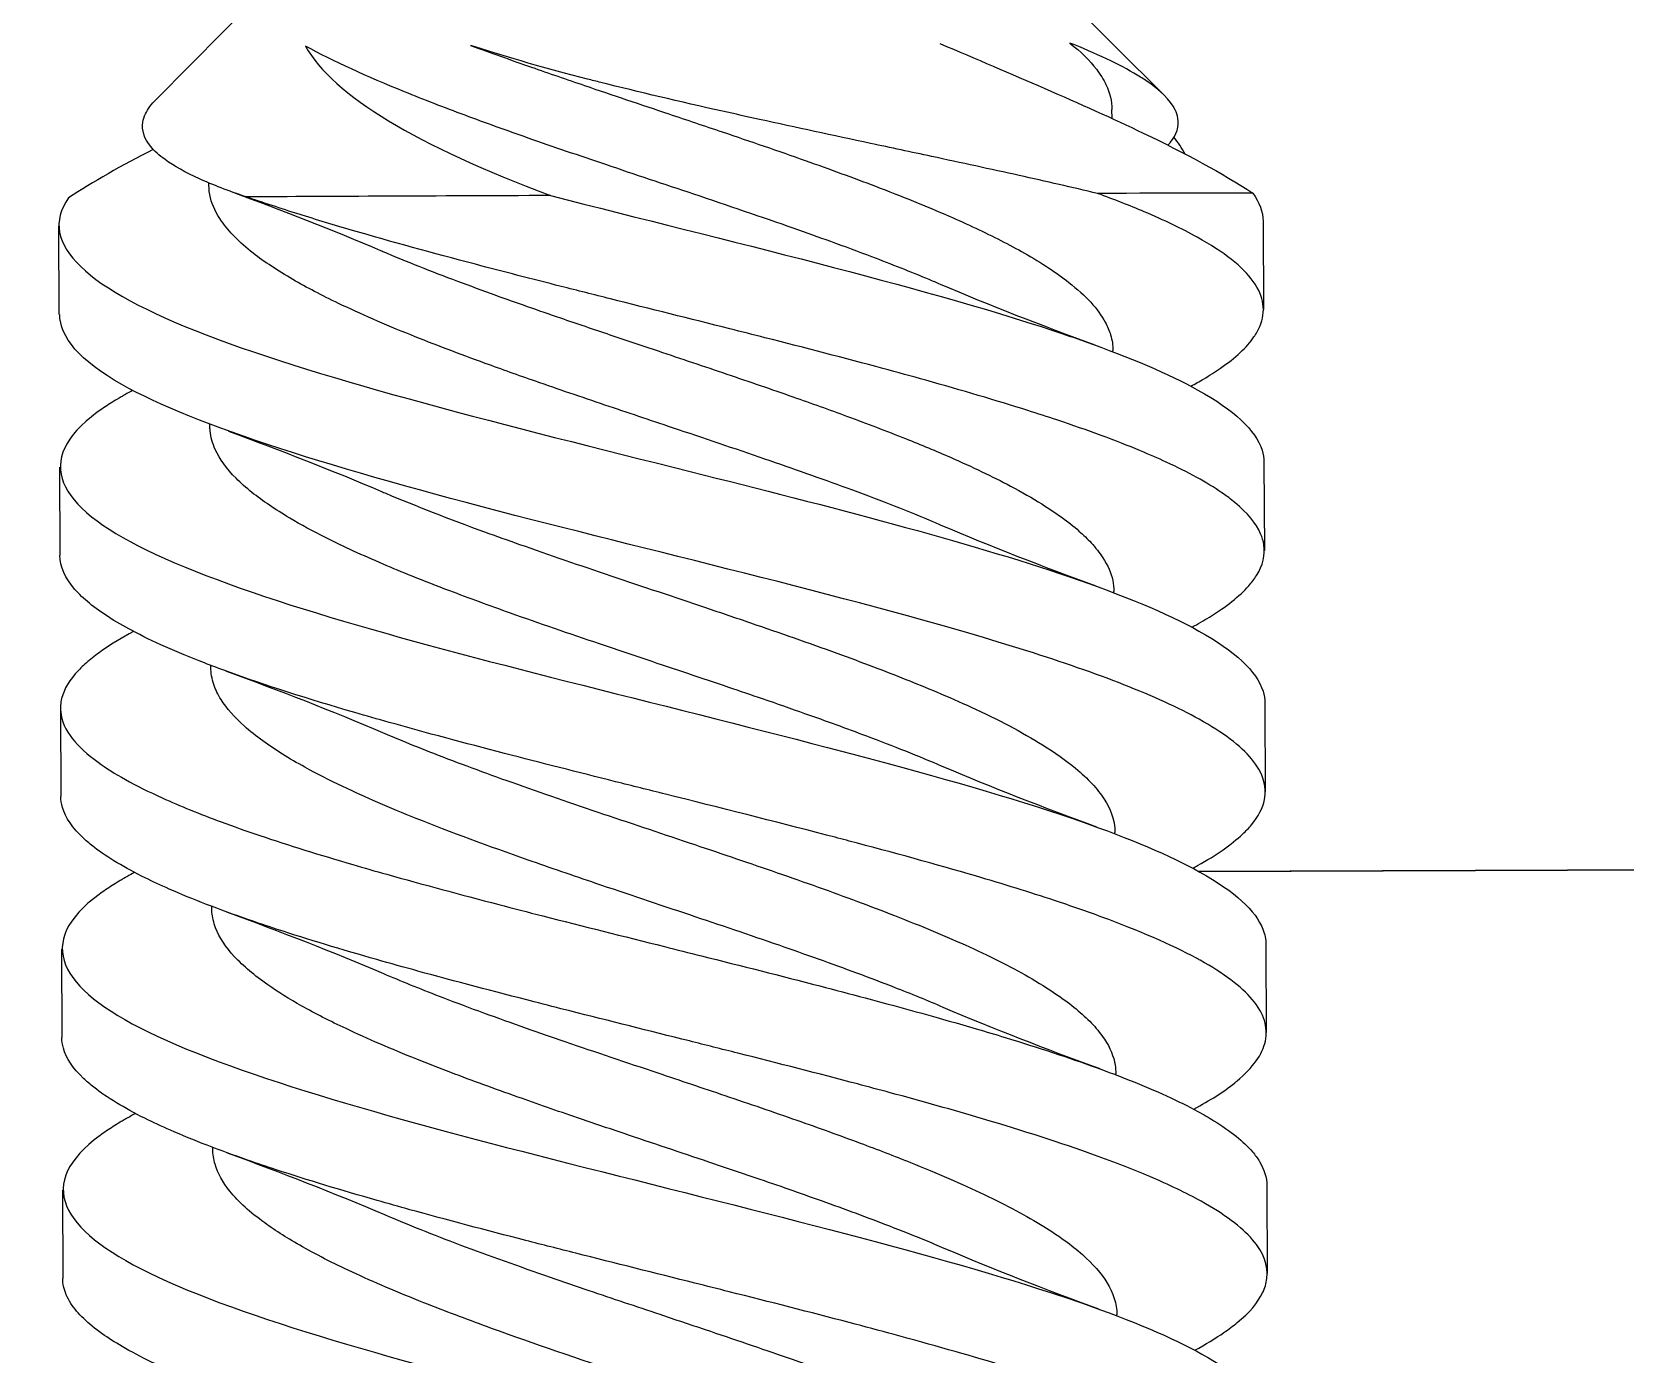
# Model space of a CAD drawing. Header units: millimetres. Extents: x 129 to 6329, y 33 to 3553.
# Drawn here: x 4318.69 to 4345.15, y 3375.15 to 3397.09 of the extents above; entities that cross this region are included whole.
import ezdxf

# ---------------------------------------------------------------- set-up
doc = ezdxf.new("R2010")
doc.units = ezdxf.units.MM
doc.layers.add('vistasIsometricas', color=255, linetype='Continuous')

msp = doc.modelspace()

# ---------------------------------------------------------------- linework, layer by layer
at = {"layer": 'vistasIsometricas', "extrusion": (-0.004614, 0.999989, 7.66e-14)}
for p, q in [((4323.115, 3398.354), (4320.754, 3395.973)), ((4335.115, 3398.402), (4337.493, 3396.043)), ((4336.626, 3395.656), (4336.625, 3395.805)), ((4321.63, 3394.549), (4321.63, 3394.586)), ((4319.133, 3393.869), (4319.139, 3392.405)), ((4339.133, 3393.949), (4339.139, 3392.485)), ((4336.641, 3391.784), (4336.641, 3391.805)), ((4321.646, 3390.549), (4321.646, 3390.578)), ((4319.149, 3389.869), (4319.155, 3388.405)), ((4339.149, 3389.949), (4339.155, 3388.485)), ((4336.657, 3387.784), (4336.657, 3387.805)), ((4321.662, 3386.549), (4321.662, 3386.578)), ((4319.165, 3385.869), (4319.171, 3384.405)), ((4339.165, 3385.949), (4339.171, 3384.485)), ((4322.102, 3383.885), (4322.102, 3383.885)), ((4336.674, 3383.784), (4336.673, 3383.805)), ((4338.052, 3383.166), (4371.602, 3383.281)), ((4338.068, 3383.158), (4364.531, 3383.249)), ((4334.121, 3383.153), (4334.121, 3383.153)), ((4334.15, 3383.145), (4334.15, 3383.145)), ((4321.678, 3382.549), (4321.678, 3382.579)), ((4339.181, 3381.949), (4339.187, 3380.485)), ((4319.181, 3381.869), (4319.187, 3380.405)), ((4336.69, 3379.784), (4336.69, 3379.805)), ((4321.694, 3378.549), (4321.694, 3378.579)), ((4339.197, 3377.949), (4339.203, 3376.485)), ((4319.197, 3377.869), (4319.203, 3376.405)), ((4336.706, 3375.784), (4336.706, 3375.805))]:
    msp.add_line(p, q, dxfattribs=at)
at = {"layer": 'vistasIsometricas'}
for centre, major_axis, ratio, start_param, end_param in [((4336.207, 3393.16), (-0.014, 3), 0.707107, -0.885854, -0.757685), ((4329.131, 3394.378), (10, 0.04), 0.000594, 1.754873, 2.329827), ((4329.131, 3394.378), (10, 0.04), 0.000594, 0.184076, 0.75903)]:
    msp.add_ellipse(centre, major_axis=major_axis, ratio=ratio, start_param=start_param, end_param=end_param, dxfattribs=at)
for points in [[(4323.233, 3396.857), (4323.695, 3396.027), (4325.095, 3395.2), (4327.3, 3394.376)], [(4337.145, 3395.413), (4337.835, 3395.082), (4338.457, 3394.75), (4338.962, 3394.418)], [(4320.706, 3395.142), (4320.179, 3394.874), (4319.702, 3394.605), (4319.3, 3394.337)], [(4322.001, 3394.441), (4322.852, 3394.129), (4323.687, 3393.804), (4324.481, 3393.465)], [(4338.962, 3394.418), (4339.075, 3394.262), (4339.132, 3394.106), (4339.133, 3393.949)], [(4323.349, 3393.997), (4323.35, 3393.997), (4323.35, 3393.997), (4323.35, 3393.997)], [(4336.344, 3391.894), (4335.462, 3392.217), (4334.596, 3392.552), (4333.775, 3392.903)], [(4322.459, 3391.75), (4322.459, 3391.75), (4322.459, 3391.75), (4322.459, 3391.75)], [(4320.363, 3391.142), (4320.32, 3391.118), (4320.277, 3391.095), (4320.235, 3391.071)], [(4321.956, 3390.464), (4322.828, 3390.144), (4323.684, 3389.812), (4324.497, 3389.465)], [(4335.84, 3390.609), (4335.84, 3390.609), (4335.84, 3390.609), (4335.84, 3390.609)], [(4336.23, 3390.473), (4336.23, 3390.473), (4336.23, 3390.473), (4336.23, 3390.473)], [(4336.361, 3387.894), (4335.478, 3388.217), (4334.613, 3388.552), (4333.791, 3388.903)], [(4321.903, 3386.489), (4322.799, 3386.162), (4323.678, 3385.822), (4324.512, 3385.465)], [(4336.376, 3383.895), (4335.494, 3384.217), (4334.629, 3384.552), (4333.807, 3384.903)], [(4322.112, 3383.882), (4322.112, 3383.882), (4322.112, 3383.882), (4322.112, 3383.882)], [(4322.491, 3383.75), (4322.491, 3383.75), (4322.491, 3383.75), (4322.491, 3383.75)], [(4320.396, 3383.142), (4320.352, 3383.118), (4320.309, 3383.095), (4320.268, 3383.072)], [(4321.919, 3382.489), (4322.815, 3382.162), (4323.694, 3381.822), (4324.528, 3381.465)], [(4335.872, 3382.609), (4335.872, 3382.609), (4335.872, 3382.609), (4335.872, 3382.609)], [(4323.398, 3381.997), (4323.398, 3381.997), (4323.398, 3381.997), (4323.398, 3381.997)], [(4336.427, 3379.882), (4335.533, 3380.208), (4334.655, 3380.547), (4333.823, 3380.903)], [(4334.952, 3380.373), (4334.952, 3380.373), (4334.952, 3380.373), (4334.952, 3380.373)], [(4320.412, 3379.142), (4320.368, 3379.118), (4320.325, 3379.095), (4320.284, 3379.072)], [(4321.935, 3378.489), (4322.831, 3378.162), (4323.71, 3377.822), (4324.544, 3377.465)], [(4335.888, 3378.609), (4335.888, 3378.609), (4335.888, 3378.609), (4335.888, 3378.609)], [(4323.414, 3377.997), (4323.414, 3377.997), (4323.414, 3377.997), (4323.414, 3377.997)], [(4336.407, 3375.895), (4335.526, 3376.217), (4334.66, 3376.552), (4333.839, 3376.904)]]:
    msp.add_open_spline(points, degree=3, dxfattribs=at)
for points, knots in [([(4333.775, 3392.903), (4333.714, 3392.93), (4333.652, 3392.956), (4333.287, 3393.108), (4332.969, 3393.234), (4332.416, 3393.444), (4332.188, 3393.528), (4331.757, 3393.684), (4331.555, 3393.756), (4330.807, 3394.019), (4330.247, 3394.209), (4329.192, 3394.563), (4328.703, 3394.726), (4327.783, 3395.037), (4327.352, 3395.183), (4326.573, 3395.456), (4326.223, 3395.582), (4325.534, 3395.838), (4325.197, 3395.968), (4324.255, 3396.351), (4323.701, 3396.603), (4323.233, 3396.857)], [-0.6220952, -0.6220952, -0.6220952, -0.6220952, -0.6097568, -0.6097568, -0.5504939, -0.5504939, -0.5107617, -0.5107617, -0.4768872, -0.4768872, -0.3869125, -0.3869125, -0.3096824, -0.3096824, -0.2402138, -0.2402138, -0.1807953, -0.1807953, -0.1193876, -0.1193876, -0.0000119, -0.0000119, -0.0000119, -0.0000119]), ([(4336.386, 3394.411), (4335.967, 3394.51), (4335.531, 3394.61), (4335.085, 3394.709), (4334.608, 3394.815), (4334.12, 3394.92), (4333.628, 3395.026), (4333.291, 3395.098), (4332.953, 3395.17), (4332.615, 3395.242), (4331.995, 3395.375), (4331.376, 3395.507), (4330.773, 3395.64), (4330.567, 3395.685), (4330.362, 3395.73), (4330.16, 3395.775), (4329.45, 3395.935), (4328.768, 3396.094), (4328.136, 3396.254), (4328.063, 3396.272), (4327.99, 3396.291), (4327.918, 3396.309), (4327.226, 3396.487), (4326.597, 3396.665), (4326.051, 3396.844), (4326.025, 3396.852), (4325.999, 3396.861), (4325.974, 3396.869)], [0.0000019, 0.0000019, 0.0000019, 0.0000019, 0.1209478, 0.1209478, 0.1209478, 0.25, 0.25, 0.25, 0.3381361, 0.3381361, 0.3381361, 0.5, 0.5, 0.5, 0.5553228, 0.5553228, 0.5553228, 0.75, 0.75, 0.75, 0.7725092, 0.7725092, 0.7725092, 0.9896964, 0.9896964, 0.9896964, 1, 1, 1, 1]), ([(4325.974, 3396.869), (4326.301, 3396.748), (4326.639, 3396.628), (4327.274, 3396.406), (4327.569, 3396.305), (4328.329, 3396.046), (4328.799, 3395.889), (4329.565, 3395.632), (4329.86, 3395.533), (4330.622, 3395.275), (4331.083, 3395.117), (4331.933, 3394.816), (4332.323, 3394.674), (4333.13, 3394.366), (4333.54, 3394.201), (4334.227, 3393.901), (4334.515, 3393.766), (4334.916, 3393.561), (4335.047, 3393.491), (4335.455, 3393.259), (4335.703, 3393.097), (4336.19, 3392.715), (4336.393, 3392.495), (4336.551, 3392.204), (4336.58, 3392.135), (4336.628, 3391.978), (4336.641, 3391.892), (4336.641, 3391.805)], [-31.7332136, -31.7332136, -31.7332136, -31.7332136, -31.6761344, -31.6761344, -31.628382, -31.628382, -31.5540788, -31.5540788, -31.5072027, -31.5072027, -31.4324268, -31.4324268, -31.3652411, -31.3652411, -31.2873277, -31.2873277, -31.2239512, -31.2239512, -31.1910028, -31.1910028, -31.1151442, -31.1151442, -31.0119103, -31.0119103, -30.9794384, -30.9794384, -30.9390813, -30.9390813, -30.9390813, -30.9390813]), ([(4333.767, 3396.9), (4334.367, 3396.643), (4334.949, 3396.397), (4336.092, 3395.9), (4336.643, 3395.653), (4337.145, 3395.413)], [0.0000002, 0.0000002, 0.0000002, 0.0000002, 0.1002162, 0.1002162, 0.2073336, 0.2073336, 0.2073336, 0.2073336]), ([(4335.928, 3396.907), (4336.109, 3396.762), (4336.256, 3396.617), (4336.432, 3396.387), (4336.485, 3396.302), (4336.591, 3396.08), (4336.625, 3395.943), (4336.625, 3395.805)], [-31.7328968, -31.7328968, -31.7328968, -31.7328968, -31.6650085, -31.6650085, -31.6253339, -31.6253339, -31.5613083, -31.5613083, -31.5613083, -31.5613083]), ([(4337.555, 3395.212), (4337.568, 3395.226), (4337.58, 3395.241), (4337.592, 3395.255), (4337.701, 3395.391), (4337.742, 3395.526), (4337.719, 3395.661), (4337.712, 3395.708), (4337.697, 3395.754), (4337.674, 3395.8), (4337.596, 3395.962), (4337.429, 3396.124), (4337.188, 3396.286), (4337.16, 3396.305), (4337.131, 3396.323), (4337.101, 3396.342), (4336.813, 3396.522), (4336.434, 3396.702), (4335.992, 3396.882), (4335.971, 3396.89), (4335.95, 3396.899), (4335.928, 3396.907)], [0.3208769, 0.3208769, 0.3208769, 0.3208769, 0.3381361, 0.3381361, 0.3381361, 0.5, 0.5, 0.5, 0.5553228, 0.5553228, 0.5553228, 0.75, 0.75, 0.75, 0.7725092, 0.7725092, 0.7725092, 0.9896964, 0.9896964, 0.9896964, 1, 1, 1, 1]), ([(4322.249, 3394.355), (4321.954, 3394.454), (4321.695, 3394.553), (4321.476, 3394.653), (4321.241, 3394.759), (4321.051, 3394.866), (4320.904, 3394.973), (4320.803, 3395.045), (4320.723, 3395.118), (4320.663, 3395.191), (4320.553, 3395.325), (4320.511, 3395.46), (4320.532, 3395.594), (4320.54, 3395.64), (4320.554, 3395.686), (4320.576, 3395.732), (4320.614, 3395.813), (4320.674, 3395.893), (4320.754, 3395.973)], [0.0000129, 0.0000129, 0.0000129, 0.0000129, 0.1209478, 0.1209478, 0.1209478, 0.25, 0.25, 0.25, 0.3381361, 0.3381361, 0.3381361, 0.5, 0.5, 0.5, 0.5553228, 0.5553228, 0.5553228, 0.6516485, 0.6516485, 0.6516485, 0.6516485]), ([(4319.3, 3394.337), (4318.755, 3393.575), (4319.619, 3392.818), (4321.583, 3392.064), (4323.559, 3391.307), (4326.607, 3390.552), (4329.619, 3389.797), (4331.937, 3389.216), (4334.207, 3388.634), (4335.918, 3388.05), (4336.795, 3387.75), (4337.527, 3387.45), (4338.069, 3387.149)], [0, 0, 0, 0, 0.00330486, 0.00330486, 0.00330486, 0.00663073, 0.00663073, 0.00663073, 0.00918996, 0.00918996, 0.00918996, 0.01050281, 0.01050281, 0.01050281, 0.01050281]), ([(4333.791, 3388.903), (4333.726, 3388.931), (4333.659, 3388.959), (4333.167, 3389.165), (4332.71, 3389.341), (4331.79, 3389.68), (4331.332, 3389.841), (4330.36, 3390.176), (4329.846, 3390.349), (4328.954, 3390.648), (4328.579, 3390.774), (4327.816, 3391.031), (4327.431, 3391.162), (4326.77, 3391.393), (4326.491, 3391.492), (4325.786, 3391.748), (4325.372, 3391.905), (4324.547, 3392.238), (4324.145, 3392.412), (4323.506, 3392.719), (4323.253, 3392.85), (4322.773, 3393.129), (4322.551, 3393.275), (4322.139, 3393.598), (4321.964, 3393.773), (4321.75, 3394.079), (4321.688, 3394.209), (4321.639, 3394.41), (4321.63, 3394.479), (4321.63, 3394.549)], [-1.2448037, -1.2448037, -1.2448037, -1.2448037, -1.231567, -1.231567, -1.1482111, -1.1482111, -1.0719271, -1.0719271, -0.9902285, -0.9902285, -0.9307717, -0.9307717, -0.8686607, -0.8686607, -0.8218451, -0.8218451, -0.7476189, -0.7476189, -0.665166, -0.665166, -0.6031733, -0.6031733, -0.5341437, -0.5341437, -0.4517752, -0.4517752, -0.3906028, -0.3906028, -0.3580256, -0.3580256, -0.3580256, -0.3580256]), ([(4337.951, 3387.212), (4338.054, 3387.268), (4338.151, 3387.324), (4338.524, 3387.553), (4338.742, 3387.726), (4338.945, 3387.955), (4338.988, 3388.012), (4339.132, 3388.24), (4339.173, 3388.411), (4339.138, 3388.643), (4339.12, 3388.704), (4339.019, 3388.937), (4338.876, 3389.109), (4338.601, 3389.335), (4338.528, 3389.39), (4338.201, 3389.615), (4337.893, 3389.784), (4337.392, 3390.015), (4337.249, 3390.077), (4336.688, 3390.311), (4336.223, 3390.481), (4335.554, 3390.704), (4335.393, 3390.757), (4334.698, 3390.977), (4334.13, 3391.144), (4333.299, 3391.376), (4333.062, 3391.441), (4332.189, 3391.677), (4331.532, 3391.847), (4330.669, 3392.066), (4330.474, 3392.116), (4329.62, 3392.331), (4328.956, 3392.496), (4328.022, 3392.731), (4327.749, 3392.8), (4326.996, 3392.991), (4326.52, 3393.113), (4325.343, 3393.423), (4324.659, 3393.61), (4323.709, 3393.887), (4323.412, 3393.976), (4322.821, 3394.162), (4322.527, 3394.258), (4322.249, 3394.355)], [12.475807, 12.475807, 12.475807, 12.475807, 12.509472, 12.509472, 12.613845, 12.613845, 12.648157, 12.648157, 12.751877, 12.751877, 12.788952, 12.788952, 12.89351, 12.89351, 12.927015, 12.927015, 13.030466, 13.030466, 13.068674, 13.068674, 13.173509, 13.173509, 13.205734, 13.205734, 13.308759, 13.308759, 13.348793, 13.348793, 13.453959, 13.453959, 13.484369, 13.484369, 13.586831, 13.586831, 13.629368, 13.629368, 13.704925, 13.704925, 13.820724, 13.820724, 13.875843, 13.875843, 13.935163, 13.935163, 13.935163, 13.935163]), ([(4327.3, 3394.376), (4330.235, 3393.629), (4333.398, 3392.882), (4335.662, 3392.131), (4335.834, 3392.074), (4336.001, 3392.017), (4336.162, 3391.959), (4336.925, 3391.69), (4337.566, 3391.419), (4338.053, 3391.148)], [0, 0, 0, 0, 0.003291703, 0.003291703, 0.003291703, 0.00354185, 0.00354185, 0.00354185, 0.004722467, 0.004722467, 0.004722467, 0.004722467]), ([(4338.042, 3393.684), (4337.788, 3393.826), (4337.492, 3393.967), (4337.158, 3394.109), (4336.919, 3394.21), (4336.661, 3394.31), (4336.386, 3394.411)], [0.998942126, 0.998942126, 0.998942126, 0.998942126, 0.999559146, 0.999559146, 0.999559146, 1, 1, 1, 1]), ([(4337.935, 3391.212), (4338.008, 3391.252), (4338.078, 3391.292), (4338.247, 3391.391), (4338.341, 3391.451), (4338.677, 3391.684), (4338.863, 3391.857), (4339.021, 3392.086), (4339.053, 3392.144), (4339.186, 3392.452), (4339.15, 3392.701), (4338.883, 3393.073), (4338.762, 3393.194), (4338.453, 3393.438), (4338.264, 3393.561), (4338.042, 3393.684)], [2.743984, 2.743984, 2.743984, 2.743984, 2.7678731, 2.7678731, 2.8040473, 2.8040473, 2.908353, 2.908353, 2.9429555, 2.9429555, 3.0950192, 3.0950192, 3.1687997, 3.1687997, 3.2440654, 3.2440654, 3.2440654, 3.2440654]), ([(4324.481, 3393.465), (4324.493, 3393.459), (4324.505, 3393.454), (4324.904, 3393.284), (4325.319, 3393.12), (4325.96, 3392.88), (4326.168, 3392.803), (4326.733, 3392.6), (4327.096, 3392.473), (4327.737, 3392.253), (4328.011, 3392.16), (4328.552, 3391.977), (4328.82, 3391.887), (4329.47, 3391.67), (4329.852, 3391.542), (4330.602, 3391.287), (4330.969, 3391.162), (4331.631, 3390.93), (4331.928, 3390.824), (4332.557, 3390.592), (4332.884, 3390.468), (4333.456, 3390.239), (4333.705, 3390.136), (4334.305, 3389.873), (4334.639, 3389.715), (4335.127, 3389.456), (4335.301, 3389.357), (4335.701, 3389.108), (4335.907, 3388.959), (4336.151, 3388.744), (4336.218, 3388.679), (4336.355, 3388.532), (4336.42, 3388.449), (4336.555, 3388.241), (4336.61, 3388.116), (4336.65, 3387.929), (4336.657, 3387.867), (4336.657, 3387.805)], [-31.2042615, -31.2042615, -31.2042615, -31.2042615, -31.201836, -31.201836, -31.1241938, -31.1241938, -31.0882285, -31.0882285, -31.0281194, -31.0281194, -30.9842196, -30.9842196, -30.9418669, -30.9418669, -30.881359, -30.881359, -30.8219883, -30.8219883, -30.7718642, -30.7718642, -30.713012, -30.713012, -30.6643509, -30.6643509, -30.5896295, -30.5896295, -30.5429723, -30.5429723, -30.4729717, -30.4729717, -30.4425794, -30.4425794, -30.4040082, -30.4040082, -30.3454018, -30.3454018, -30.3166759, -30.3166759, -30.3166759, -30.3166759]), ([(4338.075, 3385.684), (4337.38, 3386.071), (4336.384, 3386.449), (4335.21, 3386.82), (4332.731, 3387.602), (4329.493, 3388.351), (4326.71, 3389.069), (4323.785, 3389.824), (4321.406, 3390.547), (4320.184, 3391.24), (4319.481, 3391.638), (4319.155, 3392.026), (4319.152, 3392.405)], [0.98590142, 0.98590142, 0.98590142, 0.98590142, 0.98753152, 0.98753152, 0.98753152, 0.99097526, 0.99097526, 0.99097526, 0.99459434, 0.99459434, 0.99459434, 0.99667448, 0.99667448, 0.99667448, 0.99667448]), ([(4320.235, 3391.071), (4320.233, 3391.07), (4320.225, 3391.065), (4320.219, 3391.062), (4320.214, 3391.059), (4320.208, 3391.056), (4320.203, 3391.053), (4320.192, 3391.047), (4320.182, 3391.041), (4320.171, 3391.035), (4320.15, 3391.022), (4320.129, 3391.01), (4320.109, 3390.998), (4320.068, 3390.974), (4320.029, 3390.949), (4319.99, 3390.925), (4319.914, 3390.876), (4319.842, 3390.827), (4319.776, 3390.779), (4318.69, 3389.982), (4319.1, 3389.222), (4320.59, 3388.496), (4322.153, 3387.735), (4324.832, 3387.011), (4327.56, 3386.319), (4330.529, 3385.566), (4333.495, 3384.851), (4335.571, 3384.171), (4335.754, 3384.111), (4335.931, 3384.052), (4336.102, 3383.992), (4336.925, 3383.704), (4337.591, 3383.423), (4338.085, 3383.149)], [0.00472246, 0.00472246, 0.00472246, 0.00472246, 0.004729159, 0.004729159, 0.004729159, 0.004735857, 0.004735857, 0.004735857, 0.004749255, 0.004749255, 0.004749255, 0.00477605, 0.00477605, 0.00477605, 0.00482964, 0.00482964, 0.00482964, 0.004936821, 0.004936821, 0.004936821, 0.00669558, 0.00669558, 0.00669558, 0.008539781, 0.008539781, 0.008539781, 0.010547259, 0.010547259, 0.010547259, 0.010724562, 0.010724562, 0.010724562, 0.011582005, 0.011582005, 0.011582005, 0.011582005]), ([(4338.053, 3391.148), (4338.649, 3390.817), (4339.012, 3390.484), (4339.117, 3390.151), (4339.138, 3390.084), (4339.148, 3390.016), (4339.147, 3389.949)], [0.004722467, 0.004722467, 0.004722467, 0.004722467, 0.006167551, 0.006167551, 0.006167551, 0.006457722, 0.006457722, 0.006457722, 0.006457722]), ([(4333.807, 3384.903), (4333.416, 3385.071), (4332.996, 3385.237), (4332.221, 3385.529), (4331.879, 3385.653), (4331.296, 3385.859), (4331.062, 3385.94), (4330.638, 3386.086), (4330.45, 3386.15), (4329.812, 3386.366), (4329.358, 3386.518), (4328.641, 3386.758), (4328.378, 3386.847), (4327.612, 3387.106), (4327.117, 3387.275), (4326.291, 3387.569), (4325.953, 3387.693), (4325.415, 3387.897), (4325.207, 3387.978), (4324.842, 3388.126), (4324.681, 3388.192), (4324.185, 3388.404), (4323.868, 3388.549), (4323.359, 3388.804), (4323.156, 3388.914), (4322.732, 3389.166), (4322.522, 3389.307), (4322.247, 3389.527), (4322.159, 3389.605), (4321.923, 3389.843), (4321.807, 3390.002), (4321.688, 3390.265), (4321.66, 3390.368), (4321.648, 3390.498), (4321.646, 3390.523), (4321.646, 3390.549)], [-1.8667059, -1.8667059, -1.8667059, -1.8667059, -1.7880083, -1.7880083, -1.72943, -1.72943, -1.6909069, -1.6909069, -1.6606496, -1.6606496, -1.588943, -1.588943, -1.5471184, -1.5471184, -1.4666858, -1.4666858, -1.4083305, -1.4083305, -1.3701727, -1.3701727, -1.3388608, -1.3388608, -1.2703744, -1.2703744, -1.2186197, -1.2186197, -1.1519365, -1.1519365, -1.1152677, -1.1152677, -1.0406094, -1.0406094, -0.9920945, -0.9920945, -0.9801151, -0.9801151, -0.9801151, -0.9801151]), ([(4324.497, 3389.465), (4324.519, 3389.455), (4324.543, 3389.445), (4325.07, 3389.222), (4325.622, 3389.009), (4326.397, 3388.726), (4326.591, 3388.657), (4327.28, 3388.413), (4327.789, 3388.24), (4328.827, 3387.89), (4329.353, 3387.715), (4330.125, 3387.455), (4330.374, 3387.37), (4331.112, 3387.118), (4331.592, 3386.951), (4332.263, 3386.707), (4332.467, 3386.631), (4333.032, 3386.417), (4333.381, 3386.278), (4333.91, 3386.054), (4334.103, 3385.969), (4334.739, 3385.677), (4335.136, 3385.47), (4335.679, 3385.132), (4335.863, 3385.002), (4336.226, 3384.701), (4336.386, 3384.53), (4336.6, 3384.195), (4336.659, 3384.031), (4336.673, 3383.847), (4336.673, 3383.826), (4336.673, 3383.805)], [-30.5824062, -30.5824062, -30.5824062, -30.5824062, -30.5777716, -30.5777716, -30.4770187, -30.4770187, -30.4443276, -30.4443276, -30.3620807, -30.3620807, -30.2791235, -30.2791235, -30.2393388, -30.2393388, -30.1600897, -30.1600897, -30.124399, -30.124399, -30.0590273, -30.0590273, -30.019089, -30.019089, -29.9214973, -29.9214973, -29.8606962, -29.8606962, -29.7804881, -29.7804881, -29.7041044, -29.7041044, -29.6945179, -29.6945179, -29.6945179, -29.6945179]), ([(4338.091, 3381.684), (4338.07, 3381.696), (4338.049, 3381.708), (4338.028, 3381.719), (4337.606, 3381.947), (4337.077, 3382.175), (4336.458, 3382.402), (4336.209, 3382.494), (4335.946, 3382.585), (4335.67, 3382.677), (4335.259, 3382.812), (4334.821, 3382.948), (4334.359, 3383.084), (4333.7, 3383.277), (4332.994, 3383.471), (4332.261, 3383.664), (4332.136, 3383.697), (4332.011, 3383.73), (4331.884, 3383.763), (4331.016, 3383.989), (4330.115, 3384.215), (4329.213, 3384.441), (4328.935, 3384.51), (4328.658, 3384.579), (4328.382, 3384.649), (4327.759, 3384.805), (4327.141, 3384.962), (4326.538, 3385.118), (4325.876, 3385.29), (4325.234, 3385.461), (4324.623, 3385.633), (4324.43, 3385.687), (4324.24, 3385.742), (4324.054, 3385.796), (4323.278, 3386.022), (4322.565, 3386.248), (4321.941, 3386.475), (4321.809, 3386.523), (4321.68, 3386.571), (4321.556, 3386.619), (4321.094, 3386.798), (4320.69, 3386.977), (4320.353, 3387.156), (4320.069, 3387.307), (4319.832, 3387.458), (4319.647, 3387.609), (4319.553, 3387.686), (4319.472, 3387.762), (4319.405, 3387.839), (4319.24, 3388.027), (4319.156, 3388.216), (4319.155, 3388.405)], [0.981601073, 0.981601073, 0.981601073, 0.981601073, 0.981651285, 0.981651285, 0.981651285, 0.982646158, 0.982646158, 0.982646158, 0.983046158, 0.983046158, 0.983046158, 0.983641055, 0.983641055, 0.983641055, 0.984491244, 0.984491244, 0.984491244, 0.984635925, 0.984635925, 0.984635925, 0.985630799, 0.985630799, 0.985630799, 0.98593633, 0.98593633, 0.98593633, 0.986625692, 0.986625692, 0.986625692, 0.987381416, 0.987381416, 0.987381416, 0.987620569, 0.987620569, 0.987620569, 0.988615443, 0.988615443, 0.988615443, 0.988826502, 0.988826502, 0.988826502, 0.989610329, 0.989610329, 0.989610329, 0.990271588, 0.990271588, 0.990271588, 0.990605216, 0.990605216, 0.990605216, 0.991426499, 0.991426499, 0.991426499, 0.991426499]), ([(4320.379, 3387.142), (4320.186, 3387.038), (4320.014, 3386.935), (4319.785, 3386.775), (4319.711, 3386.719), (4319.577, 3386.607), (4319.517, 3386.551), (4319.316, 3386.341), (4319.223, 3386.186), (4319.166, 3385.956), (4319.161, 3385.881), (4319.183, 3385.658), (4319.249, 3385.51), (4319.468, 3385.232), (4319.609, 3385.102), (4319.92, 3384.876), (4320.072, 3384.781), (4320.426, 3384.583), (4320.631, 3384.481), (4321.149, 3384.247), (4321.476, 3384.114), (4322.038, 3383.907), (4322.251, 3383.831), (4322.952, 3383.595), (4323.47, 3383.434), (4324.206, 3383.219), (4324.393, 3383.165), (4325.177, 3382.944), (4325.8, 3382.777), (4326.684, 3382.547), (4326.927, 3382.484), (4327.837, 3382.252), (4328.514, 3382.082), (4329.398, 3381.861), (4329.602, 3381.81), (4330.471, 3381.592), (4331.129, 3381.426), (4332.026, 3381.193), (4332.278, 3381.127), (4333.168, 3380.89), (4333.785, 3380.719), (4334.532, 3380.5), (4334.694, 3380.452), (4335.397, 3380.237), (4335.904, 3380.071), (4336.56, 3379.834), (4336.747, 3379.763), (4337.357, 3379.52), (4337.734, 3379.349), (4338.145, 3379.125), (4338.233, 3379.074), (4338.594, 3378.85), (4338.809, 3378.679), (4339.002, 3378.454), (4339.041, 3378.4), (4339.155, 3378.215), (4339.196, 3378.082), (4339.197, 3377.949)], [1.459517, 1.459517, 1.459517, 1.459517, 1.522282, 1.522282, 1.556269, 1.556269, 1.590012, 1.590012, 1.684195, 1.684195, 1.729924, 1.729924, 1.820138, 1.820138, 1.899853, 1.899853, 1.958552, 1.958552, 2.021139, 2.021139, 2.102622, 2.102622, 2.148977, 2.148977, 2.248507, 2.248507, 2.281654, 2.281654, 2.384986, 2.384986, 2.4237, 2.4237, 2.528642, 2.528642, 2.56033, 2.56033, 2.663181, 2.663181, 2.703973, 2.703973, 2.809226, 2.809226, 2.838974, 2.838974, 2.941252, 2.941252, 2.984625, 2.984625, 3.08993, 3.08993, 3.1213, 3.1213, 3.226105, 3.226105, 3.258474, 3.258474, 3.339044, 3.339044, 3.339044, 3.339044]), ([(4338.069, 3387.149), (4338.665, 3386.817), (4339.028, 3386.484), (4339.133, 3386.151), (4339.154, 3386.084), (4339.164, 3386.017), (4339.163, 3385.949)], [0.010502809, 0.010502809, 0.010502809, 0.010502809, 0.01194789, 0.01194789, 0.01194789, 0.012238063, 0.012238063, 0.012238063, 0.012238063]), ([(4333.823, 3380.903), (4333.566, 3381.014), (4333.295, 3381.124), (4332.81, 3381.313), (4332.603, 3381.392), (4331.974, 3381.625), (4331.541, 3381.779), (4330.611, 3382.102), (4330.114, 3382.27), (4329.093, 3382.612), (4328.572, 3382.786), (4327.675, 3383.09), (4327.299, 3383.219), (4326.273, 3383.579), (4325.646, 3383.809), (4324.849, 3384.128), (4324.637, 3384.217), (4324.232, 3384.392), (4324.039, 3384.479), (4323.63, 3384.674), (4323.419, 3384.781), (4322.961, 3385.033), (4322.727, 3385.179), (4322.413, 3385.406), (4322.31, 3385.488), (4322.054, 3385.716), (4321.925, 3385.863), (4321.78, 3386.094), (4321.74, 3386.177), (4321.679, 3386.357), (4321.663, 3386.453), (4321.662, 3386.549)], [-2.489648, -2.489648, -2.489648, -2.489648, -2.4377499, -2.4377499, -2.4005671, -2.4005671, -2.327811, -2.327811, -2.2483784, -2.2483784, -2.166027, -2.166027, -2.1049458, -2.1049458, -1.9959269, -1.9959269, -1.954363, -1.954363, -1.9132112, -1.9132112, -1.8627748, -1.8627748, -1.7943499, -1.7943499, -1.7559569, -1.7559569, -1.6869624, -1.6869624, -1.64791, -1.64791, -1.6029254, -1.6029254, -1.6029254, -1.6029254]), ([(4337.967, 3383.213), (4337.994, 3383.227), (4338.021, 3383.242), (4338.36, 3383.431), (4338.61, 3383.605), (4338.849, 3383.83), (4338.897, 3383.881), (4339.057, 3384.072), (4339.13, 3384.212), (4339.203, 3384.578), (4339.131, 3384.802), (4338.761, 3385.246), (4338.468, 3385.465), (4338.075, 3385.684)], [2.7439554, 2.7439554, 2.7439554, 2.7439554, 2.7527936, 2.7527936, 2.85792, 2.85792, 2.888581, 2.888581, 2.9735528, 2.9735528, 3.110184, 3.110184, 3.244113, 3.244113, 3.244113, 3.244113]), ([(4324.512, 3385.465), (4324.617, 3385.42), (4324.724, 3385.375), (4325.004, 3385.26), (4325.179, 3385.19), (4325.772, 3384.96), (4326.207, 3384.799), (4327.153, 3384.463), (4327.664, 3384.288), (4328.685, 3383.943), (4329.192, 3383.774), (4330.16, 3383.449), (4330.619, 3383.293), (4331.526, 3382.979), (4331.972, 3382.821), (4332.608, 3382.584), (4332.813, 3382.506), (4333.457, 3382.254), (4333.875, 3382.081), (4334.644, 3381.729), (4334.993, 3381.552), (4335.465, 3381.278), (4335.619, 3381.18), (4335.982, 3380.926), (4336.167, 3380.77), (4336.385, 3380.534), (4336.448, 3380.455), (4336.595, 3380.232), (4336.654, 3380.088), (4336.685, 3379.898), (4336.689, 3379.852), (4336.69, 3379.805)], [-29.959066, -29.959066, -29.959066, -29.959066, -29.9379201, -29.9379201, -29.9048594, -29.9048594, -29.8290671, -29.8290671, -29.7461419, -29.7461419, -29.6661058, -29.6661058, -29.5926422, -29.5926422, -29.5177821, -29.5177821, -29.4811643, -29.4811643, -29.3991587, -29.3991587, -29.3159402, -29.3159402, -29.270246, -29.270246, -29.1969497, -29.1969497, -29.1599195, -29.1599195, -29.0928271, -29.0928271, -29.071248, -29.071248, -29.071248, -29.071248]), ([(4338.107, 3377.685), (4337.86, 3377.822), (4337.574, 3377.959), (4336.973, 3378.215), (4336.667, 3378.334), (4335.777, 3378.654), (4335.152, 3378.854), (4333.987, 3379.199), (4333.474, 3379.343), (4332.763, 3379.535), (4332.581, 3379.584), (4331.752, 3379.803), (4331.087, 3379.973), (4330.144, 3380.211), (4329.877, 3380.278), (4328.945, 3380.512), (4328.28, 3380.678), (4327.425, 3380.894), (4327.227, 3380.945), (4326.367, 3381.165), (4325.72, 3381.335), (4324.868, 3381.569), (4324.641, 3381.632), (4323.831, 3381.863), (4323.277, 3382.03), (4322.602, 3382.251), (4322.444, 3382.304), (4321.799, 3382.527), (4321.357, 3382.697), (4320.83, 3382.929), (4320.698, 3382.99), (4320.232, 3383.22), (4319.949, 3383.388), (4319.664, 3383.607), (4319.605, 3383.657), (4319.365, 3383.878), (4319.247, 3384.05), (4319.18, 3384.283), (4319.171, 3384.344), (4319.171, 3384.405)], [0.000013, 0.000013, 0.000013, 0.000013, 0.083909, 0.083909, 0.156846, 0.156846, 0.2803, 0.2803, 0.369029, 0.369029, 0.399, 0.399, 0.504303, 0.504303, 0.545816, 0.545816, 0.648503, 0.648503, 0.679676, 0.679676, 0.784711, 0.784711, 0.823941, 0.823941, 0.92715, 0.92715, 0.959938, 0.959938, 1.064651, 1.064651, 1.102348, 1.102348, 1.205917, 1.205917, 1.236228, 1.236228, 1.341548, 1.341548, 1.378558, 1.378558, 1.378558, 1.378558]), ([(4320.268, 3383.072), (4320.265, 3383.07), (4320.257, 3383.065), (4320.251, 3383.062), (4320.246, 3383.059), (4320.241, 3383.056), (4320.235, 3383.053), (4320.225, 3383.047), (4320.214, 3383.041), (4320.203, 3383.035), (4320.182, 3383.023), (4320.162, 3383.01), (4320.141, 3382.998), (4320.1, 3382.974), (4320.061, 3382.949), (4320.022, 3382.925), (4319.946, 3382.876), (4319.874, 3382.827), (4319.808, 3382.779), (4318.722, 3381.982), (4319.132, 3381.222), (4320.623, 3380.496), (4322.185, 3379.735), (4324.864, 3379.011), (4327.592, 3378.319), (4330.561, 3377.566), (4333.527, 3376.851), (4335.603, 3376.171), (4335.786, 3376.111), (4335.963, 3376.052), (4336.134, 3375.992), (4336.957, 3375.705), (4337.623, 3375.423), (4338.117, 3375.149)], [0.01628314, 0.01628314, 0.01628314, 0.01628314, 0.01628977, 0.01628977, 0.01628977, 0.016296401, 0.016296401, 0.016296401, 0.016309661, 0.016309661, 0.016309661, 0.016336183, 0.016336183, 0.016336183, 0.016389225, 0.016389225, 0.016389225, 0.01649531, 0.01649531, 0.01649531, 0.018236043, 0.018236043, 0.018236043, 0.020061357, 0.020061357, 0.020061357, 0.022048304, 0.022048304, 0.022048304, 0.022223887, 0.022223887, 0.022223887, 0.023072565, 0.023072565, 0.023072565, 0.023072565]), ([(4338.085, 3383.149), (4338.67, 3382.823), (4339.013, 3382.506), (4339.132, 3382.199), (4339.165, 3382.115), (4339.18, 3382.032), (4339.18, 3381.949)], [0.011582005, 0.011582005, 0.011582005, 0.011582005, 0.01259837, 0.01259837, 0.01259837, 0.012875281, 0.012875281, 0.012875281, 0.012875281]), ([(4333.839, 3376.904), (4333.735, 3376.948), (4333.628, 3376.993), (4333.331, 3377.115), (4333.136, 3377.192), (4332.574, 3377.41), (4332.195, 3377.55), (4331.449, 3377.817), (4331.086, 3377.944), (4330.456, 3378.159), (4330.193, 3378.248), (4329.462, 3378.494), (4328.991, 3378.651), (4328.264, 3378.896), (4328.007, 3378.983), (4327.414, 3379.185), (4327.082, 3379.3), (4326.375, 3379.551), (4326.005, 3379.686), (4325.454, 3379.895), (4325.265, 3379.969), (4324.658, 3380.212), (4324.265, 3380.381), (4323.641, 3380.675), (4323.396, 3380.8), (4322.965, 3381.043), (4322.776, 3381.16), (4322.385, 3381.433), (4322.2, 3381.588), (4321.907, 3381.904), (4321.802, 3382.064), (4321.708, 3382.311), (4321.688, 3382.398), (4321.679, 3382.507), (4321.678, 3382.528), (4321.678, 3382.549)], [-3.112026, -3.112026, -3.112026, -3.112026, -3.0910144, -3.0910144, -3.0545472, -3.0545472, -2.9884107, -2.9884107, -2.9287346, -2.9287346, -2.8867036, -2.8867036, -2.812438, -2.812438, -2.7712927, -2.7712927, -2.7169013, -2.7169013, -2.6530959, -2.6530959, -2.6182215, -2.6182215, -2.5384052, -2.5384052, -2.4794488, -2.4794488, -2.4242784, -2.4242784, -2.3511245, -2.3511245, -2.276093, -2.276093, -2.2353488, -2.2353488, -2.225477, -2.225477, -2.225477, -2.225477]), ([(4337.983, 3379.213), (4338.254, 3379.359), (4338.482, 3379.505), (4338.664, 3379.652), (4338.677, 3379.662), (4338.689, 3379.672), (4338.702, 3379.682), (4338.966, 3379.903), (4339.125, 3380.124), (4339.172, 3380.344), (4339.196, 3380.458), (4339.191, 3380.572), (4339.155, 3380.687), (4339.119, 3380.802), (4339.052, 3380.917), (4338.955, 3381.033), (4338.771, 3381.25), (4338.48, 3381.468), (4338.091, 3381.684)], [0.978037654, 0.978037654, 0.978037654, 0.978037654, 0.978666649, 0.978666649, 0.978666649, 0.978710901, 0.978710901, 0.978710901, 0.979661522, 0.979661522, 0.979661522, 0.980155987, 0.980155987, 0.980155987, 0.980656418, 0.980656418, 0.980656418, 0.981601072, 0.981601072, 0.981601072, 0.981601072]), ([(4324.528, 3381.465), (4324.543, 3381.459), (4324.558, 3381.452), (4324.871, 3381.319), (4325.186, 3381.193), (4325.955, 3380.897), (4326.417, 3380.729), (4327.108, 3380.486), (4327.322, 3380.412), (4328.046, 3380.163), (4328.563, 3379.99), (4329.455, 3379.691), (4329.827, 3379.566), (4330.602, 3379.304), (4331.002, 3379.167), (4331.753, 3378.904), (4332.104, 3378.778), (4332.732, 3378.544), (4333.01, 3378.437), (4333.72, 3378.153), (4334.13, 3377.976), (4334.874, 3377.622), (4335.205, 3377.446), (4335.742, 3377.113), (4335.957, 3376.958), (4336.31, 3376.646), (4336.447, 3376.491), (4336.65, 3376.158), (4336.705, 3375.982), (4336.706, 3375.805)], [-29.3366245, -29.3366245, -29.3366245, -29.3366245, -29.3336148, -29.3336148, -29.2738501, -29.2738501, -29.1942788, -29.1942788, -29.1591266, -29.1591266, -29.0769587, -29.0769587, -29.0179883, -29.0179883, -28.953331, -28.953331, -28.8937297, -28.8937297, -28.8431891, -28.8431891, -28.7599195, -28.7599195, -28.6768723, -28.6768723, -28.6040132, -28.6040132, -28.5310827, -28.5310827, -28.4486905, -28.4486905, -28.4486905, -28.4486905]), ([(4338.015, 3371.213), (4338.109, 3371.264), (4338.198, 3371.314), (4338.382, 3371.426), (4338.475, 3371.487), (4338.8, 3371.721), (4338.977, 3371.893), (4339.122, 3372.122), (4339.15, 3372.178), (4339.237, 3372.406), (4339.235, 3372.576), (4339.14, 3372.808), (4339.107, 3372.87), (4338.946, 3373.104), (4338.76, 3373.275), (4338.431, 3373.501), (4338.346, 3373.555), (4337.968, 3373.778), (4337.623, 3373.947), (4337.072, 3374.179), (4336.914, 3374.242), (4336.302, 3374.477), (4335.805, 3374.647), (4335.102, 3374.869), (4334.936, 3374.921), (4334.213, 3375.139), (4333.625, 3375.306), (4332.765, 3375.539), (4332.516, 3375.605), (4331.615, 3375.843), (4330.947, 3376.013), (4330.08, 3376.231), (4329.889, 3376.279), (4329.038, 3376.493), (4328.376, 3376.658), (4327.444, 3376.894), (4327.167, 3376.964), (4326.231, 3377.205), (4325.586, 3377.375), (4324.784, 3377.597), (4324.602, 3377.648), (4323.827, 3377.869), (4323.265, 3378.038), (4322.589, 3378.26), (4322.435, 3378.312), (4321.804, 3378.531), (4321.37, 3378.698), (4320.84, 3378.931), (4320.698, 3378.997), (4320.221, 3379.234), (4319.938, 3379.406), (4319.656, 3379.626), (4319.599, 3379.676), (4319.372, 3379.892), (4319.259, 3380.059), (4319.196, 3380.286), (4319.187, 3380.346), (4319.187, 3380.405)], [9.231852, 9.231852, 9.231852, 9.231852, 9.262534, 9.262534, 9.299172, 9.299172, 9.403608, 9.403608, 9.437635, 9.437635, 9.541258, 9.541258, 9.578727, 9.578727, 9.683385, 9.683385, 9.716428, 9.716428, 9.819723, 9.819723, 9.858584, 9.858584, 9.963553, 9.963553, 9.99509, 9.99509, 10.09789, 10.09789, 10.138894, 10.138894, 10.244164, 10.244164, 10.273745, 10.273745, 10.375987, 10.375987, 10.419519, 10.419519, 10.524812, 10.524812, 10.556299, 10.556299, 10.661192, 10.661192, 10.693126, 10.693126, 10.796054, 10.796054, 10.836499, 10.836499, 10.941714, 10.941714, 10.971758, 10.971758, 11.074115, 11.074115, 11.110297, 11.110297, 11.110297, 11.110297]), ([(4320.284, 3379.072), (4320.281, 3379.07), (4320.273, 3379.065), (4320.268, 3379.062), (4320.262, 3379.059), (4320.257, 3379.056), (4320.251, 3379.053), (4320.241, 3379.047), (4320.23, 3379.041), (4320.22, 3379.035), (4320.198, 3379.023), (4320.178, 3379.01), (4320.157, 3378.998), (4320.116, 3378.974), (4320.077, 3378.949), (4320.038, 3378.925), (4319.962, 3378.876), (4319.89, 3378.827), (4319.824, 3378.779), (4318.738, 3377.983), (4319.148, 3377.223), (4320.639, 3376.496), (4322.201, 3375.735), (4324.88, 3375.011), (4327.608, 3374.319), (4330.577, 3373.566), (4333.543, 3372.851), (4335.619, 3372.172), (4335.802, 3372.111), (4335.979, 3372.052), (4336.15, 3371.992), (4336.973, 3371.705), (4337.639, 3371.423), (4338.133, 3371.149)], [0.022063462, 0.022063462, 0.022063462, 0.022063462, 0.022070135, 0.022070135, 0.022070135, 0.022076807, 0.022076807, 0.022076807, 0.022090153, 0.022090153, 0.022090153, 0.022116844, 0.022116844, 0.022116844, 0.022170226, 0.022170226, 0.022170226, 0.02227699, 0.02227699, 0.02227699, 0.02402889, 0.02402889, 0.02402889, 0.025865906, 0.025865906, 0.025865906, 0.027865579, 0.027865579, 0.027865579, 0.028042259, 0.028042259, 0.028042259, 0.028896373, 0.028896373, 0.028896373, 0.028896373]), ([(4333.855, 3372.904), (4333.71, 3372.966), (4333.561, 3373.028), (4332.988, 3373.26), (4332.541, 3373.429), (4331.658, 3373.75), (4331.227, 3373.9), (4330.554, 3374.131), (4330.319, 3374.211), (4329.569, 3374.464), (4329.051, 3374.637), (4327.775, 3375.066), (4327.029, 3375.32), (4325.962, 3375.708), (4325.612, 3375.839), (4324.847, 3376.14), (4324.444, 3376.309), (4323.748, 3376.629), (4323.449, 3376.779), (4322.947, 3377.062), (4322.738, 3377.194), (4322.314, 3377.501), (4322.12, 3377.676), (4321.858, 3378.001), (4321.776, 3378.15), (4321.707, 3378.382), (4321.695, 3378.466), (4321.694, 3378.549)], [-3.7353541, -3.7353541, -3.7353541, -3.7353541, -3.7061264, -3.7061264, -3.6261588, -3.6261588, -3.5549477, -3.5549477, -3.5173051, -3.5173051, -3.4354596, -3.4354596, -3.3146849, -3.3146849, -3.2526143, -3.2526143, -3.1726038, -3.1726038, -3.1017983, -3.1017983, -3.0397404, -3.0397404, -2.9572888, -2.9572888, -2.8874424, -2.8874424, -2.848471, -2.848471, -2.848471, -2.848471]), ([(4337.999, 3375.213), (4338.18, 3375.311), (4338.342, 3375.408), (4338.565, 3375.562), (4338.639, 3375.617), (4338.906, 3375.837), (4339.047, 3376.002), (4339.164, 3376.245), (4339.188, 3376.324), (4339.224, 3376.619), (4339.144, 3376.833), (4338.775, 3377.26), (4338.488, 3377.472), (4338.107, 3377.685)], [2.7440573, 2.7440573, 2.7440573, 2.7440573, 2.8031193, 2.8031193, 2.8365665, 2.8365665, 2.9359844, 2.9359844, 2.9840191, 2.9840191, 3.1144007, 3.1144007, 3.2441809, 3.2441809, 3.2441809, 3.2441809]), ([(4324.544, 3377.465), (4324.934, 3377.298), (4325.353, 3377.132), (4326.275, 3376.785), (4326.778, 3376.606), (4327.508, 3376.353), (4327.722, 3376.28), (4328.327, 3376.074), (4328.722, 3375.942), (4329.368, 3375.725), (4329.619, 3375.641), (4330.336, 3375.4), (4330.798, 3375.243), (4331.474, 3375.008), (4331.694, 3374.93), (4332.305, 3374.71), (4332.686, 3374.569), (4333.329, 3374.317), (4333.599, 3374.207), (4334.06, 3374.01), (4334.256, 3373.923), (4334.631, 3373.746), (4334.81, 3373.658), (4335.418, 3373.338), (4335.784, 3373.107), (4336.222, 3372.744), (4336.353, 3372.614), (4336.592, 3372.307), (4336.677, 3372.131), (4336.717, 3371.905), (4336.721, 3371.855), (4336.722, 3371.806)], [-28.7143446, -28.7143446, -28.7143446, -28.7143446, -28.6356404, -28.6356404, -28.5507658, -28.5507658, -28.5161505, -28.5161505, -28.4536347, -28.4536347, -28.4139181, -28.4139181, -28.3397143, -28.3397143, -28.3029262, -28.3029262, -28.236113, -28.236113, -28.1844613, -28.1844613, -28.1432683, -28.1432683, -28.1017088, -28.1017088, -27.9930026, -27.9930026, -27.9319293, -27.9319293, -27.8495836, -27.8495836, -27.8264331, -27.8264331, -27.8264331, -27.8264331]), ([(4338.139, 3369.685), (4337.956, 3369.787), (4337.751, 3369.888), (4337.319, 3370.084), (4337.095, 3370.177), (4336.356, 3370.465), (4335.791, 3370.659), (4334.774, 3370.977), (4334.357, 3371.1), (4333.748, 3371.274), (4333.571, 3371.323), (4332.772, 3371.543), (4332.126, 3371.714), (4331.196, 3371.953), (4330.928, 3372.021), (4330.002, 3372.256), (4329.338, 3372.421), (4328.477, 3372.637), (4328.28, 3372.687), (4327.407, 3372.906), (4326.741, 3373.076), (4325.851, 3373.311), (4325.61, 3373.375), (4324.757, 3373.606), (4324.169, 3373.773), (4323.442, 3373.993), (4323.272, 3374.045), (4322.569, 3374.268), (4322.076, 3374.438), (4321.501, 3374.659), (4321.373, 3374.71), (4320.838, 3374.932), (4320.482, 3375.103), (4320.066, 3375.346), (4319.956, 3375.416), (4319.621, 3375.654), (4319.448, 3375.821), (4319.308, 3376.037), (4319.282, 3376.086), (4319.223, 3376.225), (4319.203, 3376.315), (4319.203, 3376.405)], [0.000016, 0.000016, 0.000016, 0.000016, 0.062332, 0.062332, 0.119566, 0.119566, 0.238865, 0.238865, 0.315064, 0.315064, 0.345543, 0.345543, 0.450869, 0.450869, 0.493047, 0.493047, 0.595585, 0.595585, 0.626268, 0.626268, 0.731388, 0.731388, 0.771128, 0.771128, 0.874218, 0.874218, 0.906649, 0.906649, 1.011438, 1.011438, 1.042794, 1.042794, 1.148095, 1.148095, 1.191449, 1.191449, 1.293729, 1.293729, 1.323493, 1.323493, 1.378528, 1.378528, 1.378528, 1.378528]), ([(4338.117, 3375.149), (4338.711, 3374.818), (4339.055, 3374.497), (4339.169, 3374.185), (4339.198, 3374.106), (4339.212, 3374.028), (4339.212, 3373.95)], [0.023072565, 0.023072565, 0.023072565, 0.023072565, 0.024093311, 0.024093311, 0.024093311, 0.024352699, 0.024352699, 0.024352699, 0.024352699])]:
    msp.add_open_spline(points, degree=3, knots=knots, dxfattribs=at)

doc.saveas('drawing.dxf')
